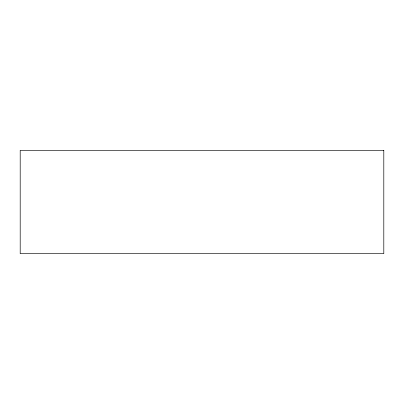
<?xml version="1.0" encoding="UTF-8"?>
<svg xmlns="http://www.w3.org/2000/svg" width="404" height="404" viewBox="0 0 404 404"><rect width="100%" height="100%" fill="white"/><g stroke="black" fill="none" stroke-linecap="round" stroke-linejoin="round"><path stroke-width="0.61" d="M383.8 150.354L20.2 150.354L20.2 253.646L383.8 253.646L383.8 150.354"/></g></svg>
